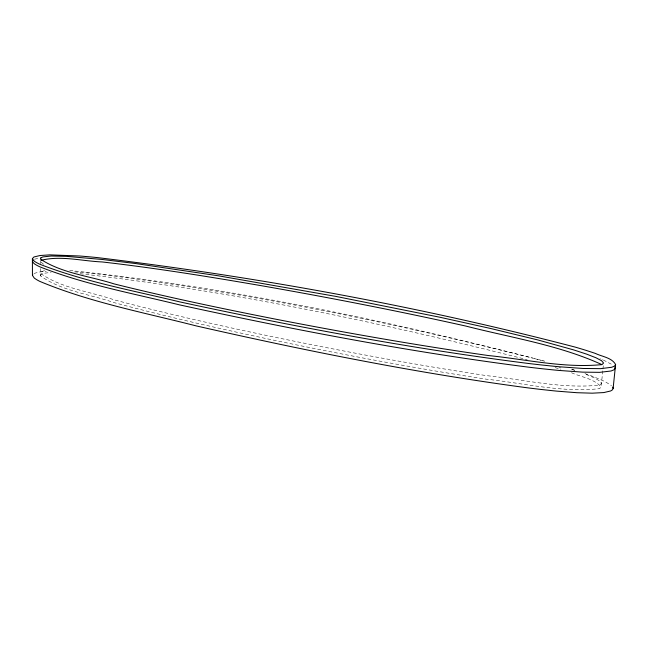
<?xml version="1.0" encoding="UTF-8"?>
<svg xmlns="http://www.w3.org/2000/svg" width="648" height="648" viewBox="0 0 648 648"><rect width="100%" height="100%" fill="white"/><g stroke="black" fill="none" stroke-linecap="round" stroke-linejoin="round"><path stroke-width="0.49" stroke-dasharray="3.24 2.43" d="M40.565 268.507L40.573 275.87C61.22 290.944 89.967 294.241 113.813 302.535C166.455 316.702 219.656 328.706 272.97 340.022C343.805 354.845 414.939 368.283 486.486 379.202C523.9 383.179 561.873 392.826 599.578 388.646L601.125 386.913L602.843 370M602.948 369.004L603.353 365.026M40.573 275.87L40.865 274.452L42.817 273.416L51.119 272.387M34.004 273.48L38.621 272.111L46.316 271.277M34.538 259.208L39.747 258.026M44.526 270.621L40.865 271.974L40.573 273.375C61.568 288.409 89.732 291.446 113.846 299.741C166.528 313.77 219.761 325.652 273.1 336.855C343.991 351.532 415.182 364.848 486.77 375.67C524.216 379.615 562.205 389.165 599.943 385.058L601.49 383.349L599.586 380.911L594.038 377.735L584.755 373.864M69.709 270.475C230.153 287.339 388.76 320.744 544.806 361.203M74.471 271.86L79.388 272.233A134.29 24.081 0 0 1 82.337 272.476L88.258 273.011A232.292 44.299 -0.6 0 1 97.273 273.918C243.996 292.046 389.246 321.764 532.494 358.052M559.046 367.748L560.982 367.902M80.158 273.723C231.004 291.033 380.133 322.275 527.189 359.697M534.665 358.636L543.445 361.025M571.706 369.271L573.245 369.757A310.068 86.022 3.8 0 1 574.768 370.235M555.166 367.61L560.925 369.425M584.933 373.58L590.077 375.394A184.623 46.875 4.9 0 1 593.139 376.52L605.038 381.575L611.477 385.617M571.82 369.336L574.59 370.308M571.495 372.746C581.264 377.144 593.811 378.529 601.125 386.913M599.967 358.7L600.461 358.895M601.935 359.47L602.413 359.664M603.337 360.037L613.178 365.14M43.554 264.246L40.565 261.687M40.565 261.144L40.565 263.639"/><path stroke-width="0.97" d="M615.6 364.508C611.842 357.631 602.041 356.659 595.447 353.452A185.466 43.1 4.7 0 0 592.353 352.407L585.865 350.309A311.631 79.161 3.7 0 0 575.408 347.166C418.519 306.164 258.382 277.101 97.427 257.596A233.134 40.646 -0.4 0 0 88.387 256.73L82.442 256.219A134.735 22.081 0.2 0 0 79.485 255.984L49.92 254.858L40.046 255.523L33.963 256.973L32.4 258.601L32.441 275.351L34.206 277.976A117.709 19.561 1.3 0 0 34.927 278.535L36.653 279.661A182.169 29.938 1.8 0 0 39.909 281.426C90.04 302.341 143.937 312.522 196.36 325.936C305.475 350.722 415.36 372.819 526.314 387.666A240.7 47.247 5.4 0 0 541.922 389.553L552.064 390.647A161.789 33.907 5.6 0 0 557.053 391.149L576.923 392.712L592.223 393.182L603.782 392.575L610.667 390.963L612.392 389.877L613.097 388.622L615.6 364.508L614.596 366.031L611.761 367.262L600.607 368.655L583.079 368.469L559.337 366.776A162.429 31.128 5.3 0 1 554.315 366.298L544.126 365.253A241.607 43.359 5.1 0 1 528.436 363.471C411.172 348.656 294.881 326.738 179.383 301.806C132.67 290.466 84.823 281.791 39.884 264.271A182.696 27.435 1.8 0 1 36.62 262.643L34.887 261.606A118.058 17.925 1.3 0 1 34.174 261.087L32.4 258.682M615.227 368.113L614.993 367.116M613.113 388.476L612.725 387.091M32.441 275.351L32.748 274.477M615.211 368.25L614.053 369.773L611.064 370.996L599.675 372.341L582.722 372.146L558.997 370.437A162.332 31.55 5.3 0 1 553.975 369.968L543.794 368.915A241.469 43.943 5.2 0 1 528.12 367.108C410.913 352.164 294.71 330.01 179.31 304.819C132.613 293.35 84.758 284.569 39.893 266.846A182.614 27.807 1.8 0 1 36.62 265.202L34.895 264.149A118.001 18.168 1.3 0 1 34.174 263.631L32.546 261.824L32.716 260.366M40.856 260.375C60.685 255.288 81.972 261.095 102.141 261.946C156.597 268.159 210.713 276.955 264.716 286.278C332.019 298.096 399.111 311.202 465.815 326.066C511.134 337.681 558.438 344.922 601.271 364.322M40.848 257.88L40.557 259.184C62.127 273.391 89.732 276.04 114.04 283.881C166.957 297.076 220.352 308.27 273.845 318.824C345.068 332.691 416.551 345.279 488.39 355.55C526.022 359.332 564.108 368.331 602.008 364.613L603.555 363.034L601.628 360.758L596.03 357.793L586.691 354.156L573.683 349.912L537.751 339.925L491.581 328.706L439.676 317.196L335.607 296.355L218.344 275.797L135.221 263.485L102.165 259.467L66.064 256.333L51.135 256.025L42.809 256.94L40.848 257.88"/></g></svg>
